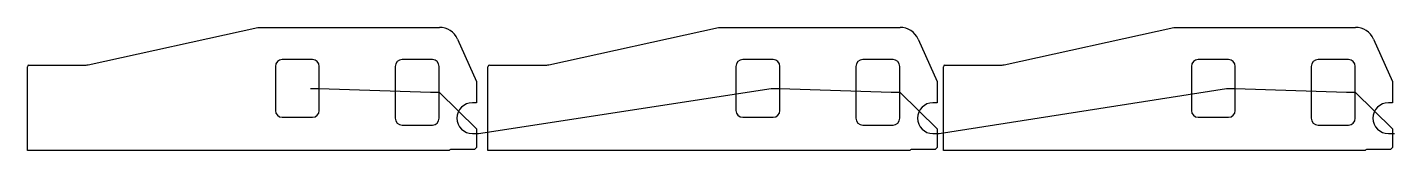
# Model space of a CAD drawing. Header units: metres. Extents: x 19 to 7029, y 19 to 650.
import ezdxf

# ---------------------------------------------------------------- set-up
doc = ezdxf.new("R2010")
doc.units = ezdxf.units.M

msp = doc.modelspace()

# ---------------------------------------------------------------- linework, layer by layer
at = {"layer": 'TOOL_0'}
for p, q in [((330.871, 459.089), (1201.432, 650.001)), ((1201.432, 650.001), (2131.764, 650.001)), ((2692.606, 459.09), (3563.167, 650.002)), ((3563.167, 650.002), (4493.499, 650.002)), ((5027.323, 459.091), (5897.884, 650.003)), ((5897.884, 650.003), (6828.216, 650.003)), ((2223.887, 590.405), (2321.5, 373.216)), ((4585.622, 590.406), (4683.235, 373.217)), ((6920.339, 590.407), (7017.952, 373.218)), ((19, 19.001), (19, 448.791)), ((27, 456.791), (309.663, 456.791)), ((1290.5, 450.001), (1290.5, 225.001)), ((1480.5, 485.001), (1325.5, 485.001)), ((1515.5, 337.501), (1515.5, 450.001)), ((1905.5, 450.001), (1905.5, 185.001)), ((2095.5, 485.001), (1940.5, 485.001)), ((2130.5, 317.501), (2130.5, 450.001)), ((2380.735, 19.002), (2380.735, 448.792)), ((2388.735, 456.792), (2671.398, 456.792)), ((3652.235, 450.002), (3652.235, 225.002)), ((3842.235, 485.002), (3687.235, 485.002)), ((3877.235, 337.502), (3877.235, 450.002)), ((4267.235, 450.002), (4267.235, 185.002)), ((4457.235, 485.002), (4302.235, 485.002)), ((4492.235, 317.502), (4492.235, 450.002)), ((4715.452, 19.003), (4715.452, 448.793)), ((4723.452, 456.793), (5006.115, 456.793)), ((5986.952, 450.003), (5986.952, 225.003)), ((6176.952, 485.003), (6021.952, 485.003)), ((6211.952, 337.503), (6211.952, 450.003)), ((6601.952, 450.003), (6601.952, 185.003)), ((6791.952, 485.003), (6636.952, 485.003)), ((6826.952, 317.503), (6826.952, 450.003)), ((2321.5, 373.216), (2321.5, 264.002)), ((4683.235, 373.217), (4683.235, 264.003)), ((7017.952, 373.218), (7017.952, 264.004)), ((1470.5, 337.501), (1515.5, 337.501)), ((1515.5, 225.001), (1515.5, 337.501)), ((1515.5, 337.501), (2085.5, 317.501)), ((2085.5, 317.501), (2130.5, 317.501)), ((2130.5, 185.001), (2130.5, 317.501)), ((2130.5, 317.501), (2321.5, 131.374)), ((2332.752, 106.002), (3832.235, 337.502)), ((3832.235, 337.502), (3877.235, 337.502)), ((3877.235, 225.002), (3877.235, 337.502)), ((3877.235, 337.502), (4447.235, 317.502)), ((4447.235, 317.502), (4492.235, 317.502)), ((4492.235, 185.002), (4492.235, 317.502)), ((4492.235, 317.502), (4683.235, 131.375)), ((4694.487, 106.003), (6166.952, 337.503)), ((6166.952, 337.503), (6211.952, 337.503)), ((6211.952, 225.003), (6211.952, 337.503)), ((6211.952, 337.503), (6781.952, 317.503)), ((6781.952, 317.503), (6826.952, 317.503)), ((6826.952, 185.003), (6826.952, 317.503)), ((6826.952, 317.503), (7017.952, 131.376)), ((2321.5, 264.002), (2300.5, 264.002)), ((4683.235, 264.003), (4662.235, 264.003)), ((7017.952, 264.004), (6996.952, 264.004)), ((1325.5, 190.001), (1480.5, 190.001)), ((1940.5, 150.001), (2095.5, 150.001)), ((3687.235, 190.002), (3842.235, 190.002)), ((4302.235, 150.002), (4457.235, 150.002)), ((6021.952, 190.003), (6176.952, 190.003)), ((6636.952, 150.003), (6791.952, 150.003)), ((2300.5, 106.002), (2321.5, 106.002)), ((2321.5, 131.374), (2321.5, 106.001)), ((2321.5, 106.002), (2332.752, 106.002)), ((2321.5, 106.001), (2321.5, 34.587)), ((4662.235, 106.003), (4683.235, 106.003)), ((4683.235, 131.375), (4683.235, 106.002)), ((4683.235, 106.003), (4694.487, 106.003)), ((4683.235, 106.002), (4683.235, 34.588)), ((6996.952, 106.004), (7017.952, 106.004)), ((7017.952, 131.376), (7017.952, 106.003)), ((7017.952, 106.004), (7029.204, 106.004)), ((7017.952, 106.003), (7017.952, 34.589)), ((2181.095, 19.001), (19, 19.001)), ((2310.914, 24.001), (2189.162, 24.001)), ((2321.5, 34.587), (2310.914, 24.001)), ((4542.83, 19.002), (2380.735, 19.002)), ((4672.649, 24.002), (4550.897, 24.002)), ((4683.235, 34.588), (4672.649, 24.002)), ((6877.547, 19.003), (4715.452, 19.003)), ((7007.366, 24.003), (6885.614, 24.003)), ((7017.952, 34.589), (7007.366, 24.003))]:
    msp.add_line(p, q, dxfattribs=at)
for centre, radius, start, end in [((2131.764, 549.001), 101, 24.2011809, 90), ((4493.499, 549.002), 101, 24.2011809, 90), ((6828.216, 549.003), 101, 24.2011809, 90), ((27, 448.791), 8, 90, 180), ((309.483, 557.456), 100.665, 270.102451, 282.2669259), ((1325.5, 450.001), 35, 90, 180), ((1480.5, 450.001), 35, 0, 90), ((1940.5, 450.001), 35, 90, 180), ((2095.5, 450.001), 35, 0, 90), ((2388.735, 448.792), 8, 90, 180), ((2671.218, 557.457), 100.665, 270.102451, 282.2669259), ((3687.235, 450.002), 35, 90, 180), ((3842.235, 450.002), 35, 0, 90), ((4302.235, 450.002), 35, 90, 180), ((4457.235, 450.002), 35, 0, 90), ((4723.452, 448.793), 8, 90, 180), ((5005.935, 557.458), 100.665, 270.102451, 282.2669259), ((6021.952, 450.003), 35, 90, 180), ((6176.952, 450.003), 35, 0, 90), ((6636.952, 450.003), 35, 90, 180), ((6791.952, 450.003), 35, 0, 90), ((1325.5, 225.001), 35, 180, 270), ((1480.5, 225.001), 35, 270, 0), ((2300.5, 185.002), 79, 90, 270), ((3687.235, 225.002), 35, 180, 270), ((3842.235, 225.002), 35, 270, 0), ((4662.235, 185.003), 79, 90, 270), ((6021.952, 225.003), 35, 180, 270), ((6176.952, 225.003), 35, 270, 0), ((6996.952, 185.004), 79, 90, 270), ((1940.5, 185.001), 35, 180, 270), ((2095.5, 185.001), 35, 270, 0), ((4302.235, 185.002), 35, 180, 270), ((4457.235, 185.002), 35, 270, 0), ((6636.952, 185.003), 35, 180, 270), ((6791.952, 185.003), 35, 270, 0), ((2189.196, 14.94), 9.061, 90.2149925, 153.3755691), ((4550.931, 14.941), 9.061, 90.2149925, 153.3755691), ((6885.648, 14.942), 9.061, 90.2149925, 153.3755691)]:
    msp.add_arc(centre, radius, start, end, dxfattribs=at)

doc.saveas('drawing.dxf')
